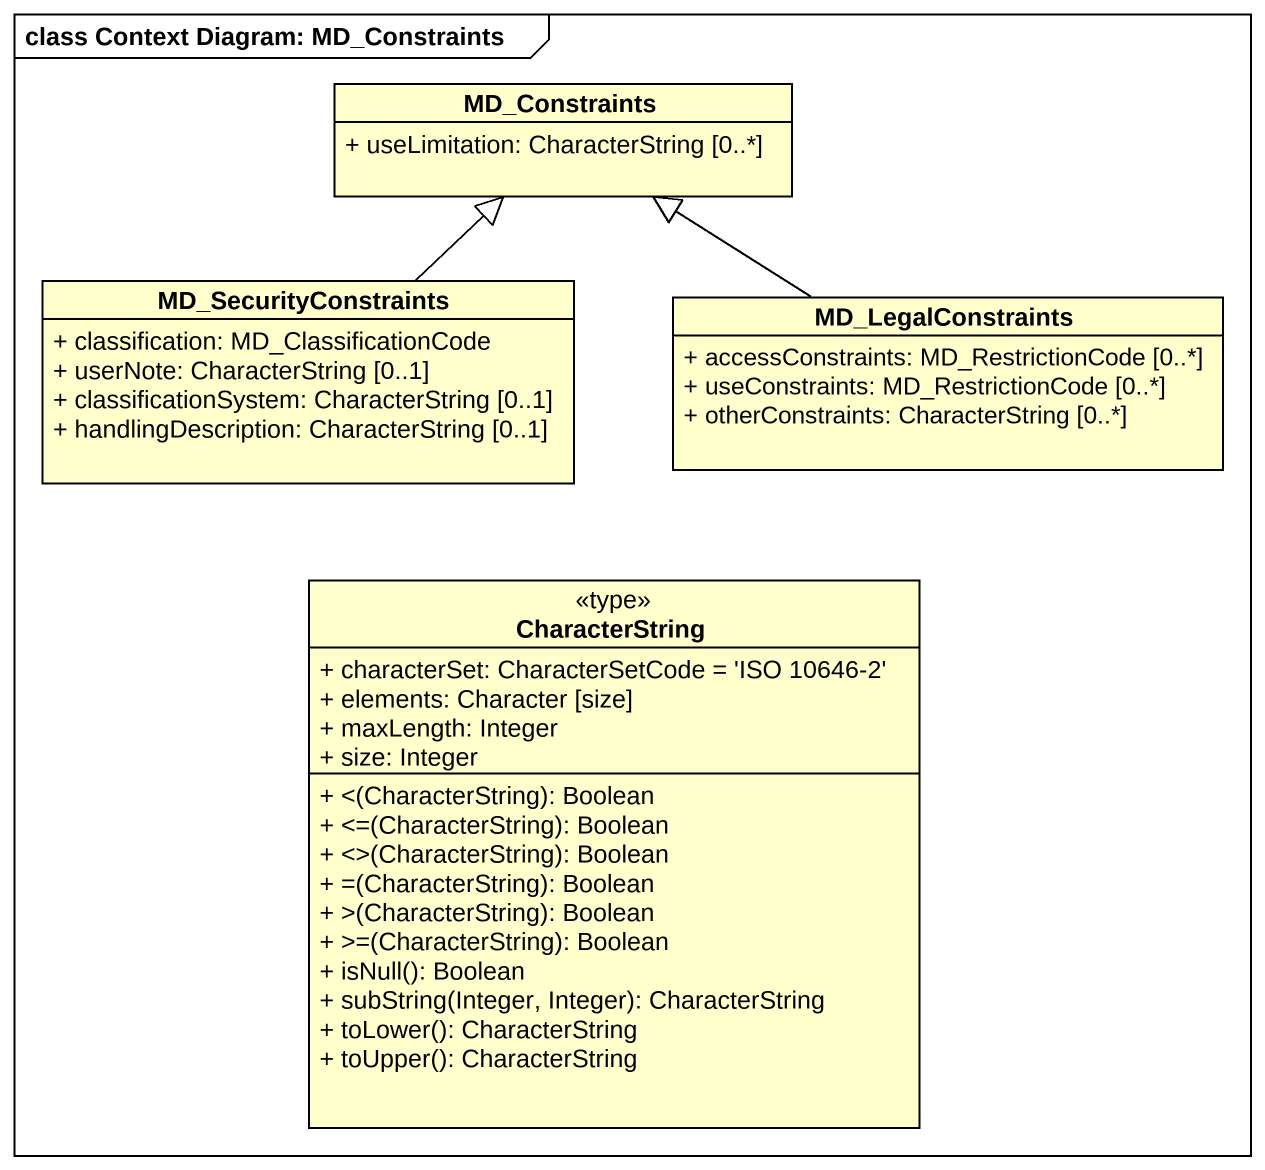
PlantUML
@startuml
mainframe class Context Diagram: MD_Constraints
hide circle
hide empty members
skinparam classAttributeIconSize 0
class MD_Constraints {
  + useLimitation: CharacterString [0..*]
}
class MD_SecurityConstraints {
  + classification: MD_ClassificationCode
  + userNote: CharacterString [0..1]
  + classificationSystem: CharacterString [0..1]
  + handlingDescription: CharacterString [0..1]
}
class MD_LegalConstraints {
  + accessConstraints: MD_RestrictionCode [0..*]
  + useConstraints: MD_RestrictionCode [0..*]
  + otherConstraints: CharacterString [0..*]
}
class CharacterString <<type>> {
  + characterSet: CharacterSetCode = 'ISO 10646-2'
  + elements: Character [size]
  + maxLength: Integer
  + size: Integer
  + <(CharacterString): Boolean
  + <=(CharacterString): Boolean
  + <>(CharacterString): Boolean
  + =(CharacterString): Boolean
  + >(CharacterString): Boolean
  + >=(CharacterString): Boolean
  + isNull(): Boolean
  + subString(Integer, Integer): CharacterString
  + toLower(): CharacterString
  + toUpper(): CharacterString
}
MD_SecurityConstraints -up-|> MD_Constraints
MD_LegalConstraints -up-|> MD_Constraints
@enduml
